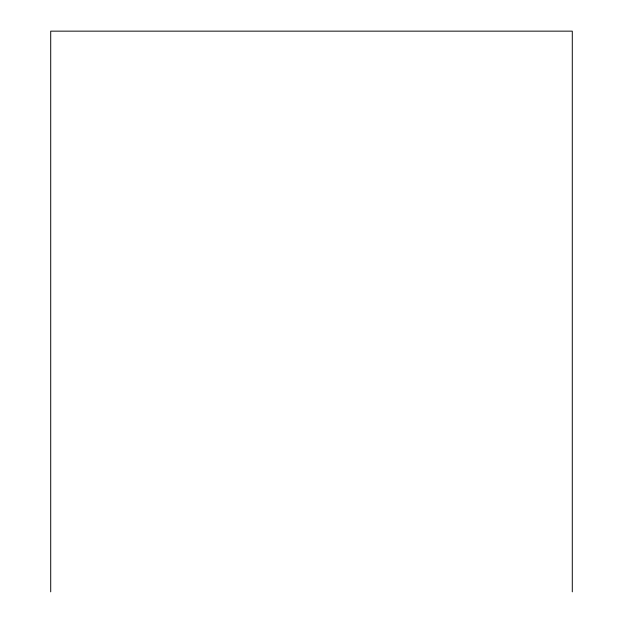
<?xml version="1.0" encoding="UTF-8"?>
<svg xmlns="http://www.w3.org/2000/svg" width="623" height="623" viewBox="0 0 623 623"><rect width="100%" height="100%" fill="white"/><g stroke="black" fill="none" stroke-linecap="round" stroke-linejoin="round"><path stroke-width="0.93" d="M572.288 591.85L572.288 31.15L50.712 31.15L50.712 591.85"/></g></svg>
